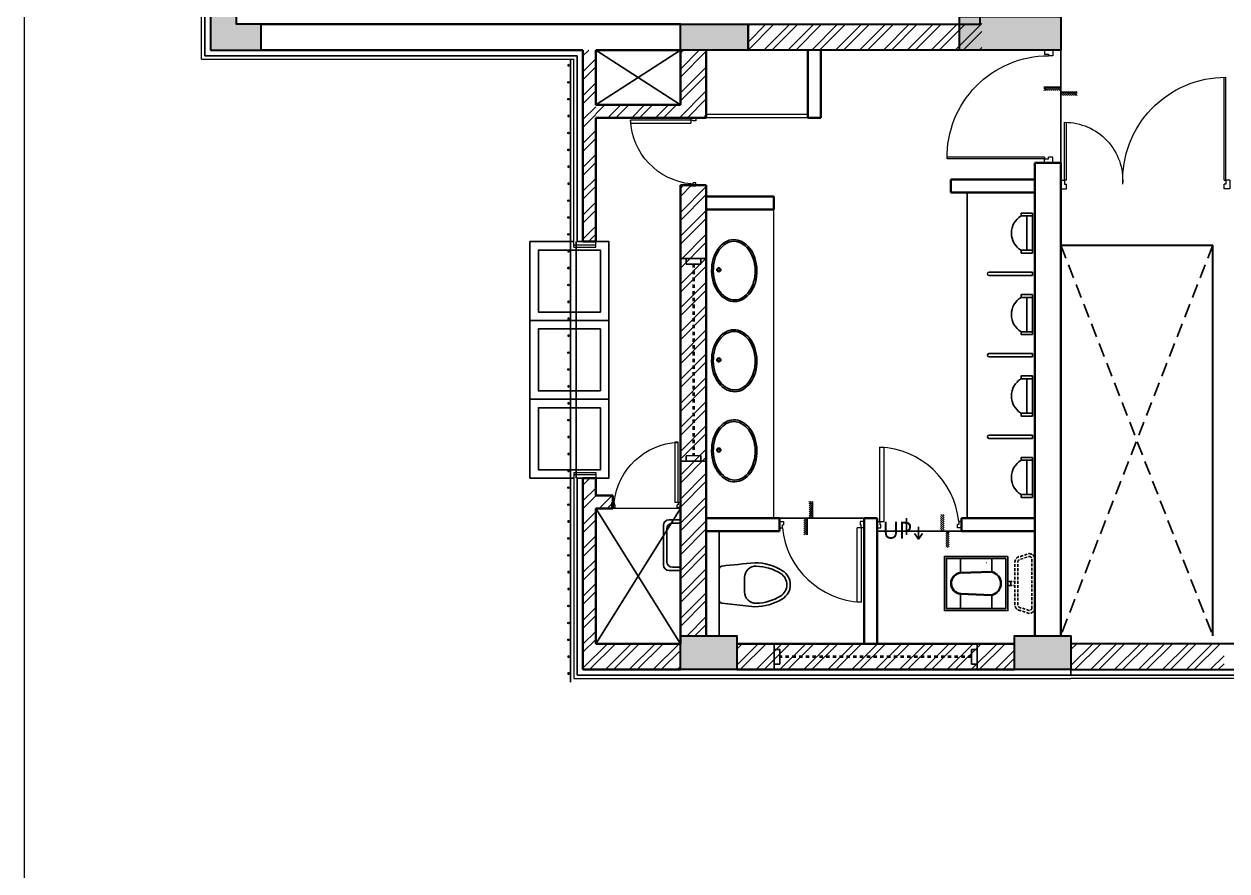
# Model space of a CAD drawing. Header units: millimetres. Extents: x 897770 to 1185420, y -692043 to -233237.
# Drawn here: x 898093 to 908768, y -667624 to -660104 of the extents above; entities that cross this region are included whole.
import ezdxf
from ezdxf.enums import TextEntityAlignment as Align

# ---------------------------------------------------------------- set-up
doc = ezdxf.new("R2010")
doc.units = ezdxf.units.MM
doc.header["$MEASUREMENT"] = 0
for name, pattern in [('Dash', [6, 3, -3]), ('DASHED', [0.75, 0.5, -0.25]), ('HIDDEN', [0.375, 0.25, -0.125])]:
    doc.linetypes.add(name, pattern=pattern)
for name, color, linetype in [('A-Anno Tags', 6, 'Continuous'), ('A-Ele 10', 3, 'Continuous'), ('A-Elevation', 4, 'Continuous'), ('A-Sanitory', 8, 'Continuous'), ('A-Wall Patt', 8, 'Continuous'), ('A-Window', 4, 'Continuous'), ('S-Conc Patt', 9, 'Continuous')]:
    doc.layers.add(name, color=color, linetype=linetype)
for name, color, linetype, lineweight in [('A-Detail Lines', 8, 'Continuous', 25), ('A-Door', 4, 'Continuous', 9), ('A-Wall Sec', 1, 'Continuous', 30), ('Ann_TitleBlock 2', 5, 'Continuous', 25), ('Anno_Tittleblock', 5, 'Continuous', 13), ('ele l', 6, 'Continuous', 15), ('elevation', 4, 'Continuous', 13), ('P-SANR-FIXT', 6, 'Continuous', 9), ('S-Concrete', 40, 'Continuous', 30), ('ST CLADDING PLAN', 6, 'Continuous', 9)]:
    doc.layers.add(name, color=color, linetype=linetype, lineweight=lineweight)
doc.styles.get("Standard").update_dxf_attribs({"font": 'trebuc.ttf'})
doc.styles.add('TITLE', font='swissel.ttf', dxfattribs={"height": 4.3})
doc.dimstyles.new('IIITD_WD_M @ 50', dxfattribs={"dimscale": 50, "dimtxt": 2, "dimasz": 0.5, "dimexe": 0.5, "dimexo": 0.25, "dimgap": 0.3, "dimtad": 1, "dimdec": 0, "dimrnd": 1, "dimzin": 0, "dimdsep": 46, "dimtxsty": 'Standard', "dimblk": 'ARCHTICK', "dimcen": 0.2, "dimdle": 1, "dimclrd": 8, "dimclre": 9, "dimadec": 0, "dimazin": 0, "dimtfac": 1, "dimtdec": 0, "dimtofl": 0, "dimtmove": 0, "dimatfit": 0, "dimfxl": 1, "dimtolj": 1, "dimtzin": 0, "dimlwd": -1, "dimlwe": -1, "dimarcsym": 0})

# ---------------------------------------------------------------- blocks, each defined once
blk = doc.blocks.new('block lft')
at = {"layer": 'S-Conc Patt'}
for points in [[(798695, -282456), (799145, -282456), (799145, -282226), (798925, -282226), (798925, -282006), (798695, -282006)], [(802865, -282226), (802865, -282456), (803465, -282456), (803465, -282226)], [(806240, -282456), (806240, -282156), (805340, -282156), (805340, -282456)], [(803365, -287956), (803365, -287656), (802865, -287656), (802865, -287956)], [(806330, -287956), (806330, -287656), (805830, -287656), (805830, -287956)]]:
    blk.add_hatch(color=256, dxfattribs=at).paths.add_polyline_path(points)
at = {"layer": 'S-Concrete'}
for points in [[(798695, -282456), (799145, -282456), (799145, -282226), (798925, -282226), (798925, -282006), (798695, -282006)], [(802865, -287956), (802865, -287656), (803365, -287656), (803365, -287956)]]:
    blk.add_lwpolyline(points, close=True, dxfattribs=at)
at = {"layer": 'S-Concrete', "elevation": 0}
for points in [[(802865, -282456), (802865, -282226), (803465, -282226), (803465, -282456)], [(805340, -282456), (805340, -282156), (806240, -282156), (806240, -282456)], [(805830, -287956), (805830, -287656), (806330, -287656), (806330, -287956)]]:
    blk.add_lwpolyline(points, close=True, dxfattribs=at)
blk = doc.blocks.new('t4ww4tw3')
at = {"color": 6}
blk.add_blockref('block lft', (-48947, -228655), dxfattribs=at)
blk = doc.blocks.new('Flush - 750 x 2100 mm-11-03_ff')
at = {"layer": 'A-Door'}
blk.add_arc((360, 24), 734, 185.7462, 267.6231, dxfattribs=at)
at = {"layer": 'ele l'}
for p, q in [((-395, 6), (-360, 6)), ((-395, 6), (-395, -50)), ((-360, 6), (-360, -24)), ((320, 6), (320, -24)), ((355, 6), (320, 6)), ((355, 6), (355, -50)), ((-395, -50), (-370, -50)), ((-370, -24), (-360, -24)), ((-370, -50), (-370, -24)), ((330, -50), (295, -50)), ((295, -710), (295, -50)), ((330, -24), (320, -24)), ((330, -50), (330, -24)), ((330, -50), (330, -710)), ((355, -50), (330, -50)), ((330, -710), (295, -710))]:
    blk.add_line(p, q, dxfattribs=at)
blk = doc.blocks.new('VENT IIITD ACAD 1900')
at = {"layer": 'A-Window'}
for p, q in [((955419, -358755, 0), (955479, -358533, 0)), ((955466, -358581, 0), (955514, -358594, 0)), ((955481, -358720, 0), (955514, -358594, 0)), ((955432, -358707, 0), (955481, -358720, 0)), ((957123, -359160, 0), (957156, -359034, 0)), ((957156, -359034, 0), (957205, -359047, 0)), ((957158, -359221, 0), (957218, -358999, 0)), ((957123, -359160, 0), (957171, -359173, 0))]:
    blk.add_line(p, q, dxfattribs=at)
at = {"layer": 'A-Window', "color": 2, "linetype": 'Dash', "lineweight": 40, "ltscale": 10}
blk.add_line((957140, -359097, 0), (955497, -358657, 0), dxfattribs=at)
blk = doc.blocks.new('Urinal Screen _1_ - Urinal Screen _1_-14-03_ff')
at = {"layer": 'A-Sanitory'}
for p, q in [((15, 0), (-15, 0)), ((-15, 0), (15, 0)), ((-15, 0), (-15, -385)), ((15, 0), (15, -385))]:
    blk.add_line(p, q, dxfattribs=at)
for centre, radius, start, end in [((0, -262), 38.2, 113.1366, 113.1366), ((0, -385), 15, 180, 0)]:
    blk.add_arc(centre, radius, start, end, dxfattribs=at)
blk = doc.blocks.new('Urinal _1_ - Urinal _1_-16-03_ff')
at = {"layer": 'A-Sanitory'}
for p, q in [((69, -115), (-287, -115)), ((-287, -115), (-287, -217)), ((-287, -115), (-287, -217)), ((-261, -115), (-287, -115)), ((-261, -166), (-261, -115)), ((-261, -115), (43, -115)), ((-261, -217), (-261, -115)), ((43, -166), (-261, -166)), ((43, -115), (43, -166)), ((43, -217), (43, -115)), ((43, -115), (69, -115)), ((69, -217), (69, -115)), ((69, -115), (69, -217)), ((-287, -217), (-261, -217)), ((-287, -217), (-261, -217)), ((43, -217), (69, -217)), ((69, -217), (43, -217))]:
    blk.add_line(p, q, dxfattribs=at)
blk.add_arc((-109, -125), 178, 211.0027, 328.9973, dxfattribs=at)
blk.add_arc((-109, -125), 178, 211.0027, 328.9973, dxfattribs=at)
blk = doc.blocks.new('trhedhyjeyrthe5654')
blk.add_line((959558, -373861, 0), (959569, -373863, 0))
blk.add_circle((959576, -373865, 0), 6.97)
blk = doc.blocks.new('basin2')
for points in [[(278, -206, 0.12976), (261, -133, 0.106426), (201, -63, 0.084431), (116, -18, 0.073534), (7, 0, 0.073534), (-102, -14, 0.084431), (-188, -55, 0.106426), (-251, -122, 0.12976), (-272, -195, 0.12976), (-254, -269, 0.106426), (-194, -339, 0.084431), (-109, -383, 0.073534), (-1, -402, 0.073534), (108, -388, 0.084431), (195, -347, 0.106426), (258, -279, 0.12976)], [(263, -201, 0.119977), (247, -140, 0.106426), (192, -75, 0.084431), (111, -33, 0.073534), (7, -15, 0.073534), (-97, -28, 0.084431), (-180, -67, 0.106426), (-238, -130, 0.12976), (-257, -196, 0.009633), (-257, -201, 0.119977), (-240, -262, 0.106426), (-185, -327, 0.084431), (-104, -369, 0.073534), (0, -387, 0.073534), (104, -373, 0.084431), (187, -334, 0.106426), (245, -272, 0.12976), (263, -206, 0.009633)]]:
    blk.add_lwpolyline(points, format="xyb", close=True)
for radius in [17.8, 12.2]:
    blk.add_circle((-4, -64), radius)
blk = doc.blocks.new('weweewwer')
at = {"layer": 'A-Detail Lines'}
for p, q in [((958916, -372539, 0), (958848, -372521, 0)), ((958953, -372518, 0), (958856, -372492, 0)), ((958876, -372881, 0), (958951, -372600, 0)), ((958897, -372917, 0), (958988, -372579, 0)), ((958836, -372953, 0), (958740, -372927, 0)), ((958815, -372916, 0), (958747, -372898, 0))]:
    blk.add_line(p, q, dxfattribs=at)
for centre, start, end in [((958940, -372566, 0), 345, 75), ((958903, -372588, 0), 345, 75), ((958828, -372868, 0), 255, 345), ((958849, -372904, 0), 255, 345)]:
    blk.add_arc(centre, 50, start, end, dxfattribs=at)
blk = doc.blocks.new('WC India')
at = {"linetype": 'DASHED', "ltscale": 50}
for p, q in [((-1392966, 276690), (-1392966, 276740)), ((-1392930, 276690), (-1392930, 276740))]:
    blk.add_line(p, q, dxfattribs=at)
for points in [[(-1393213, 276866), (-1393188, 276790, 0.414214), (-1393138, 276740), (-1392758, 276740, 0.414214), (-1392708, 276790), (-1392683, 276866, 0.414214), (-1392733, 276916), (-1393163, 276916, 0.414214)], [(-1393188, 276866), (-1393163, 276790, 0.414214), (-1393138, 276765), (-1392758, 276765, 0.414214), (-1392733, 276790), (-1392708, 276866, 0.414214), (-1392733, 276891), (-1393163, 276891, 0.414214)]]:
    blk.add_lwpolyline(points, format="xyb", close=True, dxfattribs=at)
blk.add_lwpolyline([(-1392966, 276678), (-1392966, 276702), (-1392930, 276702), (-1392930, 276678)])
for points in [[(-1392708, 276678), (-1392708, 276114), (-1393188, 276114), (-1393188, 276678)], [(-1392726, 276660), (-1392726, 276132), (-1393170, 276132), (-1393170, 276660)]]:
    blk.add_lwpolyline(points, close=True)
blk.add_lwpolyline([(-1392842, 276534), (-1392850, 276258, -0.899983), (-1393044, 276258), (-1393054, 276533, -0.799392)], format="xyb", close=True)
at = {"layer": 'A-Detail Lines'}
blk.add_lwpolyline([(-1392848, 276533), (-1392856, 276258, -0.897689), (-1393038, 276259), (-1393048, 276533, -0.793494), (-1392848, 276533)], format="xyb", close=True, dxfattribs=at)
at = {"layer": 'S-Conc Patt'}
for p, q in [((-1393170, 276534), (-1393054, 276534)), ((-1392842, 276534), (-1392726, 276534)), ((-1393044, 276258), (-1393170, 276258)), ((-1393170, 276258), (-1393044, 276258)), ((-1392850, 276258), (-1392726, 276258)), ((-1392726, 276258), (-1392850, 276258))]:
    blk.add_line(p, q, dxfattribs=at)
blk = doc.blocks.new('_ArchTick')
at = {"color": 0, "linetype": 'ByBlock', "const_width": 0.15}
blk.add_lwpolyline([(-0.5, -0.5), (0.5, 0.5)], dxfattribs=at)
blk = doc.blocks.new('Big Door Garbage')
at = {"layer": 'A-Detail Lines', "lineweight": 18}
for centre, radius, start, end in [((-12515, 128703), 515, 270, 3.8969), ((-11085, 128703), 915, 177.8078, 270)]:
    blk.add_arc(centre, radius, start, end, dxfattribs=at)
at = {"layer": 'ele l', "lineweight": 18}
for p, q in [((-12550, 128778), (-12500, 128778)), ((-12550, 128703), (-12550, 128778)), ((-12515, 128738), (-12500, 128738)), ((-12515, 128703), (-12515, 128738)), ((-12500, 128778), (-12500, 128738)), ((-11100, 128778), (-11100, 128738)), ((-11050, 128778), (-11100, 128778)), ((-11085, 128738), (-11100, 128738)), ((-11085, 128703), (-11085, 128738)), ((-11050, 128703), (-11050, 128778)), ((-12550, 128703), (-12515, 128703)), ((-12515, 128703), (-12515, 128188)), ((-12499, 128703), (-12515, 128703)), ((-12499, 128703), (-12499, 128188)), ((-11101, 128703), (-11101, 127788)), ((-11101, 128703), (-11085, 128703)), ((-11050, 128703), (-11085, 128703)), ((-11085, 128703), (-11085, 127788))]:
    blk.add_line(p, q, dxfattribs=at)
blk = doc.blocks.new('ABL_Door_S - 1000 x 2100-11-3 Second Floor Lvl')
at = {"layer": 'A-Door'}
blk.add_arc((-450, -2.5), 900, 269.04503, 0, dxfattribs=at)
at = {"layer": 'ele l'}
for p, q in [((-500, 37.5), (-450, 37.5)), ((-500, -37.5), (-500, 37.5)), ((-450, 37.5), (-450, -2.5)), ((450, 37.5), (450, -2.5)), ((500, 37.5), (450, 37.5)), ((500, -37.5), (500, 37.5)), ((-500, -37.5), (-465, -37.5)), ((-465, -2.5), (-450, -2.5)), ((-465, -37.5), (-465, -2.5)), ((-465, -37.5), (-465, -902.4)), ((-450, -37.5), (-465, -37.5)), ((-450, -37.5), (-450, -902.5)), ((465, -2.5), (450, -2.5)), ((465, -37.5), (465, -2.5)), ((500, -37.5), (465, -37.5))]:
    blk.add_line(p, q, dxfattribs=at)
blk = doc.blocks.new('IIITD WD A1- L Format Library')
at = {"layer": 'Anno_Tittleblock', "color": 5}
blk.add_lwpolyline([(0, -7.57), (775, -7.57), (775, 573.91), (0, 573.91)], close=True, dxfattribs=at)
at = {"style": 'TITLE'}
for tag, p, height in [('PROJECT NAME 1', (779.17, 137.4), 2.98), ('PROJECT NAME 2', (779.17, 132.23), 2.98), ('PROJECT_NAME_3', (779.17, 127.37), 2.98), ('1:100@A1', (818.06, 91.92), 2.25), ('A-2.03', (844.81, 84.28), 4), ('03.04.11', (821.96, 84.64), 2.25), ('A', (858.85, 75.94), 3.66), ('AC', (827.5, 76.14), 2.25)]:
    blk.add_attdef(tag, p, '', height=height, dxfattribs=at)
for p in [(780.3, 113.01), (780.3, 106.37)]:
    blk.add_attdef('FIRST FLOOR PLAN', text='', height=3.39, dxfattribs=at).set_placement(p, align=Align.TOP_LEFT)

msp = doc.modelspace()

# ---------------------------------------------------------------- hatches: boundary and pattern name
at = {"layer": 'A-Detail Lines'}
h = msp.add_hatch(dxfattribs=at)
h.set_pattern_fill('ANSI31', color=256, scale=100, style=0)
h.set_pattern_definition([(135, (916028.748, -691460.708), (8.838835, 8.838835), [])])
h.paths.add_polyline_path([(907292.5, -660709.6), (907439.3, -660709.6), (907439.3, -660739.4), (907292.5, -660739.4)])
h.paths.add_polyline_path([(907145.8, -660663.9), (907292.5, -660663.9), (907292.5, -660693.7), (907145.8, -660693.7)])
h = msp.add_hatch(dxfattribs=at)
h.set_pattern_fill('ANSI31', color=256, scale=100, angle=270, style=0)
h.set_pattern_definition([(45, (874292.26, -673227.655), (8.838835, -8.838835), [])])
h.paths.add_polyline_path([(905043.4, -664491.4), (905043.4, -664638.2), (905013.6, -664638.2), (905013.6, -664491.4)])
h.paths.add_polyline_path([(905089, -664344.7), (905089, -664491.4), (905059.2, -664491.4), (905059.2, -664344.7)])
h = msp.add_hatch(dxfattribs=at)
h.set_pattern_fill('ANSI31', color=256, scale=100, angle=270, style=0)
h.set_pattern_definition([(315, (875505.736, -655870.244), (8.838835, 8.838835), [])])
h.paths.add_polyline_path([(906256.8, -664606.4), (906256.8, -664459.7), (906227, -664459.7), (906227, -664606.4)])
h.paths.add_polyline_path([(906302.5, -664753.2), (906302.5, -664606.4), (906272.7, -664606.4), (906272.7, -664753.2)])
at = {"layer": 'A-Wall Patt'}
h = msp.add_hatch(dxfattribs=at)
h.set_pattern_fill('ANSI32', color=256, scale=400, style=0)
h.set_pattern_definition([(45, (1e-07, -149225.38), (-106.066017, 106.066017), []), (45, (70.71, -149225.38), (-106.066017, 106.066017), [])])
h.paths.add_polyline_path([(907292.5, -658376.4), (907062.5, -658376.4), (907062.5, -658421.5), (906577.5, -658421.5), (906577.5, -658774.9), (906692.5, -658780.3), (906692.5, -658536.5), (907292.5, -658536.5)])
h.paths.add_polyline_path([(906692.5, -658780.3), (906577.5, -658774.9), (906577.5, -660106.4), (904517.5, -660106.4), (904517.5, -660336.4), (906592.5, -660336.4), (906592.5, -660036.4), (906692.5, -660036.4)])
h = msp.add_hatch(dxfattribs=at)
h.set_pattern_fill('ANSI32', color=256, scale=400, style=0)
h.set_pattern_definition([(45, (903109.64, -664918.2), (-106.066, 106.066), []), (45, (903180.35, -664918.2), (-106.066, 106.066), [])])
h.paths.add_polyline_path([(903167.5, -664406.4), (903317.5, -664406.4), (903317.5, -664397.9), (903310, -664397.9), (903310, -664352.5), (903317.5, -664352.5), (903317.5, -664291.4), (903167.5, -664291.4), (903167.5, -664136.4), (903052.5, -664136.4), (903052.5, -665836.5), (903917.5, -665836.5), (903917.5, -665606.5), (903167.5, -665606.5), (903167.5, -665606.4)])
h.paths.add_polyline_path([(903917.5, -660821.4), (903917.5, -660936.4), (903167.5, -660936.4), (903167.5, -660821.4)])
h.paths.add_polyline_path([(904147.5, -660936.4), (903917.5, -660936.4), (903917.5, -660336.4), (904147.5, -660336.4)])
h.paths.add_polyline_path([(903917.5, -661536.4), (904147.5, -661536.4), (904147.5, -665536.5), (903917.5, -665536.5)])
h = msp.add_hatch(dxfattribs=at)
h.set_pattern_fill('ANSI32', color=256, scale=400, style=0)
h.set_pattern_definition([(45, (1e-07, -298425.88), (-106.066017, 106.066017), []), (45, (70.71, -298425.88), (-106.066017, 106.066017), [])])
h.paths.add_polyline_path([(903052.5, -660336.4), (903167.5, -660336.4), (903167.5, -662036.4), (903052.5, -662036.4)])
h = msp.add_hatch(dxfattribs=at)
h.set_pattern_fill('ANSI32', color=256, scale=400, style=0)
h.set_pattern_definition([(45, (1e-07, -8072.94), (-106.066017, 106.066017), []), (45, (70.71, -8072.94), (-106.066017, 106.066017), [])])
h.paths.add_polyline_path([(908742.5, -665606.5), (907382.5, -665606.5), (907382.5, -665836.5), (908742.5, -665836.5)])
h.paths.add_polyline_path([(906882.5, -665606.5), (905547.5, -665606.5), (904417.5, -665606.5), (904417.5, -665836.5), (906882.5, -665836.5)])

# ---------------------------------------------------------------- linework, layer by layer
at = {"layer": 'A-Anno Tags'}
msp.add_line((906412.5, -664606.4, 0), (905662.5, -664606.4, 0), dxfattribs=at)
at = {"layer": 'A-Detail Lines'}
for p, q in [((903167.5, -660821.4, 0), (903917.5, -660336.4, 0)), ((903917.5, -660821.4, 0), (903167.5, -660336.4, 0)), ((907292.5, -660336.4, 0), (907292.5, -661336.4, 0)), ((907292.5, -660663.9, 0), (907144.1, -660663.9, 0)), ((907439.3, -660709.6, 0), (907292.5, -660709.6, 0)), ((905089, -664491.4, 0), (905089, -664343, 0)), ((903167.5, -664406.4, 0), (903917.5, -665606.5, 0)), ((903917.5, -664406.4, 0), (903167.5, -665606.5, 0)), ((905547.5, -664491.4, 0), (904797.5, -664491.4, 0)), ((905043.4, -664638.2, 0), (905043.4, -664491.4, 0)), ((905923.9, -664638.2, 0), (905923.9, -664491.4, 0)), ((907382.5, -665836.5, 0), (907382.5, -665886.4, 0)), ((909317.5, -665886.4, 0), (907382.5, -665886.4, 0))]:
    msp.add_line(p, q, dxfattribs=at)
at = {"layer": 'A-Door'}
msp.add_line((903917.5, -664406.4, 0), (903317.5, -664406.4, 0), dxfattribs=at)
at = {"layer": 'A-Ele 10'}
for p, q in [((902942.5, -664136.4, 0), (902942.5, -662036.4, 0)), ((902992.5, -664136.4, 0), (902992.5, -662036.4, 0))]:
    msp.add_line(p, q, dxfattribs=at)
at = {"layer": 'A-Elevation', "elevation": 0}
for points in [[(902972.5, -662036.4), (902582.5, -662036.4), (902582.5, -662736.4), (903282.5, -662736.4), (903282.5, -662036.4), (903167.5, -662036.4)], [(903167.5, -664136.4), (903282.5, -664136.4), (903282.5, -663436.4), (902582.5, -663436.4), (902582.5, -664136.4), (902972.5, -664136.4)]]:
    msp.add_lwpolyline(points, dxfattribs=at)
for points in [[(903207.5, -662111.4), (902657.5, -662111.4), (902657.5, -662661.4), (903207.5, -662661.4)], [(903282.5, -663436.4), (902582.5, -663436.4), (902582.5, -662736.4), (903282.5, -662736.4)], [(903207.5, -663361.4), (902657.5, -663361.4), (902657.5, -662811.4), (903207.5, -662811.4)], [(903207.5, -663511.4), (902657.5, -663511.4), (902657.5, -664061.4), (903207.5, -664061.4)]]:
    msp.add_lwpolyline(points, close=True, dxfattribs=at)
at = {"layer": 'A-Sanitory'}
for p, q in [((906462.5, -664491.4, 0), (906462.5, -661598.9, 0)), ((904147.5, -663372.4, 0), (904147.5, -663398.3, 0)), ((904147.5, -663656.3, 0), (904147.5, -663533.8, 0)), ((904147.5, -663533.8, 0), (904147.5, -663656.3, 0)), ((904262.5, -664606.4, 0), (904262.5, -665536.5, 0))]:
    msp.add_line(p, q, dxfattribs=at)
at = {"layer": 'A-Sanitory', "linetype": 'ByBlock', "elevation": 0}
for points in [[(904576.9, -665277.6), (904284.4, -665246.4, -0.3844117), (904262.1, -665221.4), (904263, -664941.5, -0.3839037), (904285.5, -664916.7, -0.0014344), (904577, -664887.7, -0.1406413), (904823.2, -664958.2, -0.2597375), (904892.5, -665083.6, -0.2597375), (904822.3, -665208.6, -0.1394708)], [(904487.3, -665147.1), (904487.8, -665017.4, -0.4229613), (904591.1, -664917.8, -0.1318903), (904807.3, -664983.6, -0.2597375), (904862.5, -665083.5, -0.2597375), (904806.6, -665183.1, -0.1318903), (904590, -665247.4, -0.4229613)]]:
    msp.add_lwpolyline(points, format="xyb", close=True, dxfattribs=at)
at = {"layer": 'A-Wall Patt'}
for p, q in [((899697.5, -660386.4, 0), (899697.5, -659886.4, 0)), ((899697.5, -660386.4, 0), (903002.5, -660386.4, 0)), ((902942.5, -662036.4, 0), (902942.5, -660416.4, 0)), ((903002.5, -662036.4, 0), (903002.5, -660386.4, 0)), ((903002.5, -662036.4, 0), (903002.5, -660386.4, 0)), ((903052.5, -662036.4, 0), (903002.5, -662036.4, 0)), ((903002.5, -662036.4, 0), (903052.5, -662036.4, 0)), ((902942.5, -664136.4, 0), (902942.5, -665946.4, 0)), ((903002.5, -664136.4, 0), (903002.5, -665886.4, 0)), ((903052.5, -664136.4, 0), (903002.5, -664136.4, 0)), ((903002.5, -664136.4, 0), (903002.5, -665886.4, 0)), ((903002.5, -664136.4, 0), (903052.5, -664136.4, 0)), ((903002.5, -665886.4, 0), (907382.5, -665886.4, 0))]:
    msp.add_line(p, q, dxfattribs=at)
at = {"layer": 'A-Wall Sec', "lineweight": 35}
for p, q in [((900197.5, -660106.4, 0), (903917.5, -660106.4, 0)), ((903052.5, -660336.4, 0), (900197.5, -660336.4, 0)), ((903052.5, -662036.4, 0), (903052.5, -660336.4, 0)), ((903917.5, -660336.4, 0), (903167.5, -660336.4, 0)), ((903167.5, -660336.4, 0), (903167.5, -660821.4, 0)), ((903917.5, -660336.4, 0), (903917.5, -660821.4, 0)), ((904147.5, -660336.4, 0), (904147.5, -660936.4, 0)), ((905047.5, -660336.4, 0), (905047.5, -660936.4, 0)), ((905162.5, -660336.4, 0), (905162.5, -660936.4, 0)), ((903917.5, -660821.4, 0), (903167.5, -660821.4, 0)), ((903167.5, -660936.4, 0), (903167.5, -662036.4, 0)), ((904147.5, -660936.4, 0), (903167.5, -660936.4, 0)), ((905162.5, -660936.4, 0), (905047.5, -660936.4, 0)), ((907062.5, -665536.5, 0), (907062.5, -661336.5, 0)), ((907062.5, -661336.5, 0), (907292.5, -661336.5, 0)), ((907292.5, -661336.5, 0), (907292.5, -665536.5, 0)), ((906317.5, -661598.9, 0), (906317.5, -661483.9, 0)), ((906317.5, -661483.9, 0), (907062.5, -661483.9, 0)), ((903917.5, -664406.4, 0), (903917.5, -661536.4, 0)), ((904147.5, -661536.4, 0), (903917.5, -661536.4, 0)), ((904147.5, -661536.4, 0), (904147.5, -664491.4, 0)), ((907062.5, -661598.9, 0), (906317.5, -661598.9, 0)), ((904747.5, -661636.4, 0), (904147.5, -661636.4, 0)), ((904747.5, -661636.4, 0), (904747.5, -661751.4, 0)), ((904747.5, -661751.4, 0), (904147.5, -661751.4, 0)), ((903052.5, -662036.4, 0), (903167.5, -662036.4, 0)), ((903167.5, -662036.4, 0), (903052.5, -662036.4, 0)), ((903052.5, -664136.4, 0), (903167.5, -664136.4, 0)), ((903052.5, -664136.4, 0), (903052.5, -665836.5, 0)), ((903167.5, -664291.4, 0), (903167.5, -664136.4, 0)), ((903317.5, -664291.4, 0), (903167.5, -664291.4, 0)), ((903317.5, -664406.4, 0), (903317.5, -664291.4, 0)), ((903317.5, -664406.4, 0), (903167.5, -664406.4, 0)), ((903167.5, -664406.4, 0), (903167.5, -665606.5, 0)), ((903917.5, -665606.5, 0), (903917.5, -664406.4, 0)), ((904147.5, -664491.4, 0), (904797.5, -664491.4, 0)), ((904147.5, -664491.4, 0), (904147.5, -665536.5, 0)), ((904147.5, -664491.4, 0), (904797.5, -664491.4, 0)), ((904797.5, -664491.4, 0), (904797.5, -664606.4, 0)), ((905547.5, -664491.4, 0), (905662.5, -664491.4, 0)), ((905547.5, -664491.4, 0), (905547.5, -665606.5, 0)), ((905662.5, -664491.4, 0), (905662.5, -665606.5, 0)), ((906412.5, -664491.4, 0), (907062.5, -664491.4, 0)), ((906412.5, -664606.4, 0), (906412.5, -664491.4, 0)), ((904797.5, -664606.4, 0), (904147.5, -664606.4, 0)), ((904797.5, -664606.4, 0), (904147.5, -664606.4, 0)), ((907062.5, -664606.4, 0), (906412.5, -664606.4, 0)), ((903917.5, -665606.5, 0), (903167.5, -665606.5, 0)), ((904417.5, -665606.5, 0), (905547.5, -665606.5, 0)), ((905547.5, -665606.5, 0), (906882.5, -665606.5, 0)), ((903052.5, -665836.5, 0), (903917.5, -665836.5, 0)), ((906882.5, -665836.5, 0), (904417.5, -665836.5, 0))]:
    msp.add_line(p, q, dxfattribs=at)
at = {"layer": 'A-Wall Sec'}
for p in [(907292.5, -662066.4, 0), (908642.5, -665536.5, 0)]:
    msp.add_line(p, (908642.5, -662066.4, 0), dxfattribs=at)
at = {"layer": 'A-Wall Sec', "elevation": 0}
for points in [[(906592.5, -660336.4), (906592.5, -660336.4), (904517.5, -660336.4), (904517.5, -660106.4), (906577.5, -660106.4), (906577.5, -658421.5), (907062.5, -658421.5), (907062.5, -658376.4), (907292.5, -658376.4), (907292.5, -658536.5), (906692.5, -658536.5), (906692.5, -660036.4)], [(907382.5, -665836.5), (909317.5, -665836.5), (909317.5, -665606.5), (907382.5, -665606.5)]]:
    msp.add_lwpolyline(points, dxfattribs=at)
at = {"layer": 'A-Window', "linetype": 'HIDDEN', "ltscale": 500}
for p, q in [((908642.5, -662066.4, 0), (907292.5, -665536.5, 0)), ((907292.5, -662066.4, 0), (908642.5, -665536.5, 0))]:
    msp.add_line(p, q, dxfattribs=at)
at = {"layer": 'ele l'}
for p, q in [((905047.5, -660906.4, 0), (904147.5, -660906.4, 0)), ((905047.5, -660936.4, 0), (904147.5, -660936.4, 0))]:
    msp.add_line(p, q, dxfattribs=at)
at = {"layer": 'elevation', "linetype": 'Continuous'}
msp.add_line((904747.6, -664491.3, 0), (904747.6, -661751.4, 0), dxfattribs=at)
at = {"layer": 'P-SANR-FIXT', "linetype": 'ByBlock'}
msp.add_arc((906630.7, -664912.6, 0), 25, 84.4783, 90.35721, dxfattribs=at)
at = {"layer": 'ST CLADDING PLAN'}
for p, q in [((899667.5, -660416.4, 0), (899667.5, -659836.4, 0)), ((899667.5, -660416.4, 0), (902972.5, -660416.4, 0)), ((902972.5, -662086.4, 0), (902972.5, -660416.4, 0)), ((902972.5, -662066.4, 0), (902972.5, -660416.4, 0)), ((903167.5, -662066.4, 0), (902972.5, -662066.4, 0)), ((902972.5, -662086.4, 0), (903167.5, -662086.4, 0)), ((903167.5, -662086.4, 0), (903167.5, -662036.4, 0)), ((903167.5, -662066.4, 0), (903167.5, -662036.4, 0)), ((902972.5, -664086.4, 0), (902972.5, -665916.4, 0)), ((902972.5, -664086.4, 0), (903167.5, -664086.4, 0)), ((902972.5, -664106.4, 0), (902972.5, -665916.4, 0)), ((903167.5, -664106.4, 0), (902972.5, -664106.4, 0)), ((903167.5, -664086.4, 0), (903167.5, -664136.4, 0)), ((903167.5, -664106.4, 0), (903167.5, -664136.4, 0)), ((902972.5, -665916.4, 0), (907382.5, -665916.4, 0)), ((909367.5, -665916.4, 0), (907382.5, -665916.4, 0))]:
    msp.add_line(p, q, dxfattribs=at)

# ---------------------------------------------------------------- block references
at = {"layer": 'A-Detail Lines', "xscale": -1, "rotation": 180}
msp.add_blockref('Big Door Garbage', (919842.5, -532788.6, 0), dxfattribs=at)
at = {"layer": 'A-Door', "xscale": -1, "rotation": 270}
msp.add_blockref('ABL_Door_S - 1000 x 2100-11-3 Second Floor Lvl', (907185.9, -660836.5, 0), dxfattribs=at)
at = {"layer": 'A-Door', "yscale": 0.8099999999976716, "zscale": 0.81}
for p, xscale, rotation in [((904050.4, -661224, 0), -0.8099999999976716, 270), ((903630, -664393, 0), -0.8099999999999997, 179.9999999958826)]:
    msp.add_blockref('Flush - 750 x 2100 mm-11-03_ff', p, dxfattribs=dict(at, xscale=xscale, rotation=rotation))
at = {"layer": 'A-Door', "extrusion": (0, 0, -1), "xscale": -1, "zscale": -1, "rotation": 180}
msp.add_blockref('Flush - 750 x 2100 mm-11-03_ff', (-906017.5, -664570.9, 0), dxfattribs=at)
at = {"layer": 'A-Door', "extrusion": (0, 0, -1), "xscale": -1, "zscale": -1}
msp.add_blockref('Flush - 750 x 2100 mm-11-03_ff', (-905192.5, -664526.9, 0), dxfattribs=at)
at = {"layer": 'A-Sanitory', "xscale": -1}
for name, p, rotation in [('Urinal _1_ - Urinal _1_-16-03_ff', (907157.5, -661851.4, 0), 270), ('basin2', (904194.5, -662290.5, 0), 90), ('basin2', (904194.5, -663090.5, 0), 90), ('Urinal _1_ - Urinal _1_-16-03_ff', (907157.5, -663297.7, 0), 270), ('basin2', (904194.5, -663890.5, 0), 90), ('Urinal Screen _1_ - Urinal Screen _1_-14-03_ff', (907042.5, -663768.3, 0), 270), ('WC India', (630146.4, 727876.4, 0), 270)]:
    msp.add_blockref(name, p, dxfattribs=dict(at, rotation=rotation))
at = {"layer": 'A-Sanitory', "rotation": 270}
for name, p in [('Urinal Screen _1_ - Urinal Screen _1_-14-03_ff', (907042.5, -662322.1, 0)), ('Urinal _1_ - Urinal _1_-16-03_ff', (907157.5, -662792.7, 0)), ('Urinal Screen _1_ - Urinal Screen _1_-14-03_ff', (907042.5, -663045.2, 0)), ('Urinal _1_ - Urinal _1_-16-03_ff', (907157.5, -664239, 0))]:
    msp.add_blockref(name, p, dxfattribs=at)
at = {"layer": 'A-Window', "ltscale": 5}
for p, rotation in [((804897.6, -1679703.3, 0), 105.0000000034798), ((-110966.8, -566586.5, 0), 15.00000000279949)]:
    msp.add_blockref('VENT IIITD ACAD 1900', p, dxfattribs=dict(at, rotation=rotation))
at = {"layer": 'Ann_TitleBlock 2', "xscale": 95.87942333735619, "yscale": 95.87942333735619, "zscale": 95.87942333735619}
msp.add_blockref('IIITD WD A1- L Format Library', (898093.1, -691318), dxfattribs=at)
at = {"layer": 'ele l', "xscale": -1}
for name, p, rotation in [('trhedhyjeyrthe5654', (1926566.9, -547701.9, 0), 344.9999999833897), ('trhedhyjeyrthe5654', (1926566.9, -548151.9, 0), 344.9999999937471), ('trhedhyjeyrthe5654', (1926566.9, -548601.9, 0), 344.9999999937471), ('trhedhyjeyrthe5654', (1926566.9, -548751.9, 0), 344.9999999937471), ('trhedhyjeyrthe5654', (1926566.9, -549351.9, 0), 344.9999999937471), ('trhedhyjeyrthe5654', (1926566.9, -549501.9, 0), 344.9999999937471), ('trhedhyjeyrthe5654', (1926566.9, -549801.9, 0), 344.9999999937471), ('trhedhyjeyrthe5654', (1926566.9, -549951.9, 0), 344.9999999937471), ('trhedhyjeyrthe5654', (1926566.9, -550101.9, 0), 344.9999999937471), ('trhedhyjeyrthe5654', (1926566.9, -550551.9, 0), 344.9999999937475), ('trhedhyjeyrthe5654', (1926566.9, -550701.9, 0), 344.9999999937475), ('trhedhyjeyrthe5654', (1926566.9, -551001.9, 0), 345.0000000006526), ('trhedhyjeyrthe5654', (1926566.9, -551151.9, 0), 345.0000000006526), ('trhedhyjeyrthe5654', (1926566.9, -551301.9, 0), 345.0000000006526), ('weweewwer', (1926509.4, -552877.3, 0), 345.0000000006526), ('trhedhyjeyrthe5654', (1926566.9, -551751.9, 0), 345.0000000006526), ('trhedhyjeyrthe5654', (1926566.9, -552201.9, 0), 345.0000000006526), ('trhedhyjeyrthe5654', (1926566.9, -552351.9, 0), 345.0000000006526), ('trhedhyjeyrthe5654', (1926566.9, -552951.9, 0), 345.0000000006526), ('trhedhyjeyrthe5654', (1926566.9, -553101.9, 0), 345.0000000006526)]:
    msp.add_blockref(name, p, dxfattribs=dict(at, rotation=rotation))
at = {"layer": 'ele l'}
for p, rotation in [((1926566.7, -773392.9, 0), 194.999893704513), ((1926566.7, -773542.9, 0), 194.999893704513), ((1926566.7, -773842.9, 0), 194.9998937114182), ((1926566.7, -773992.9, 0), 194.9998937114182), ((1926566.7, -774442.9, 0), 194.9998937114187), ((1926566.7, -774592.9, 0), 194.9998937114187), ((1926566.7, -774742.9, 0), 194.9998937114186), ((1926566.7, -775042.9, 0), 194.9998937114187), ((1926566.7, -775192.9, 0), 194.9998937114187), ((1926566.7, -775792.9, 0), 194.9998937114187), ((1926566.7, -775942.9, 0), 194.9998937114187), ((1926566.7, -776392.9, 0), 194.9998937114187), ((1926566.7, -776992.9, 0), 194.9998937148713), ((1926566.7, -777142.9, 0), 194.9998937148713), ((1926566.7, -777442.9, 0), 194.9998937183239), ((1926566.7, -777592.9, 0), 194.9998937183239), ((1926566.7, -778042.9, 0), 194.999893721776), ((1926566.7, -778192.9, 0), 194.999893721776), ((1926566.7, -778342.9, 0), 194.9998937217759)]:
    msp.add_blockref('trhedhyjeyrthe5654', p, dxfattribs=dict(at, rotation=rotation))
at = {"layer": 'S-Concrete', "color": 6}
msp.add_blockref('t4ww4tw3', (150000, -149225.4), dxfattribs=at)

# ---------------------------------------------------------------- texts
at = {"layer": 'A-Anno Tags'}
msp.add_text('UP', height=150, dxfattribs=at).set_placement((905713.8, -664673.7, 0))

# ---------------------------------------------------------------- leaders
msp.add_leader([(906031.7, -664676.7, 0), (906031.7, -664569, 0)], dimstyle='IIITD_WD_M @ 50', override={"dimasz": 1, "dimclrd": 256, "dimldrblk": 'Open90', "dimfxl": 2, "dimfxlon": 1}, dxfattribs=at)

doc.saveas('drawing.dxf')
